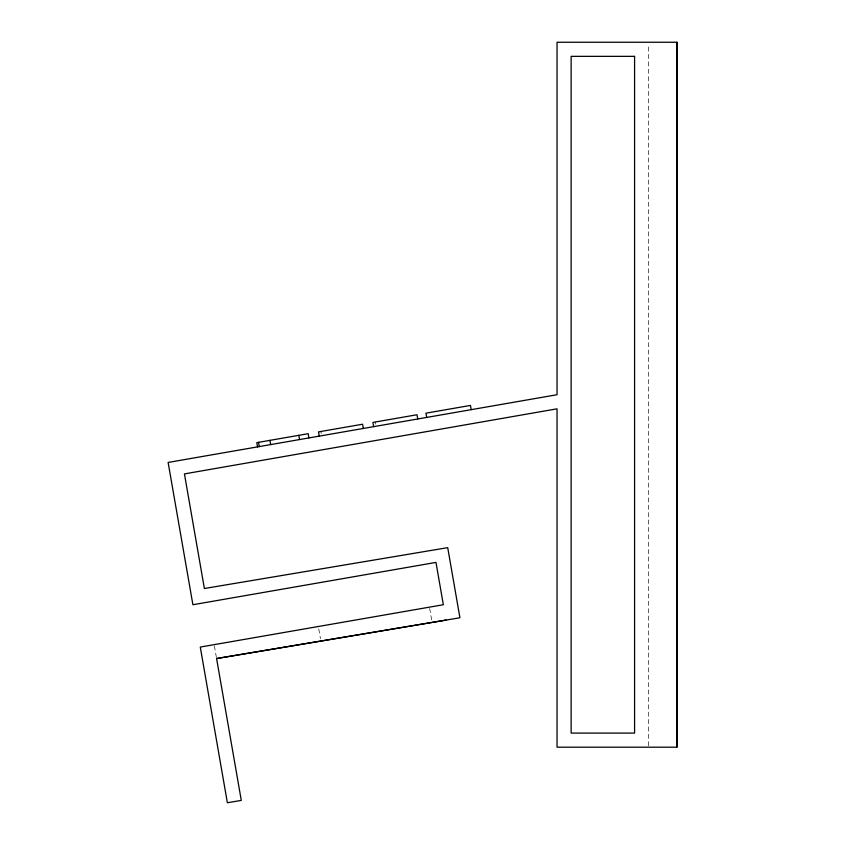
<?xml version="1.0" encoding="UTF-8"?>
<svg xmlns="http://www.w3.org/2000/svg" width="845" height="845" viewBox="0 0 845 845"><rect width="100%" height="100%" fill="white"/><g stroke="black" fill="none" stroke-linecap="round" stroke-linejoin="round"><path stroke-width="0.63" stroke-dasharray="4.22 3.17" d="M648.675 745.871L648.675 44.891M429.672 608.432L431.89 621.149M375.286 422.004L375.655 424.127M320.878 431.478L321.248 433.601M318.755 628.944L320.456 638.672M214.387 645.918L216.373 657.357"/><path stroke-width="1.27" d="M216.584 658.54L459.923 617.758L447.713 547.655L204.384 588.511L184.432 473.908L557.035 408.822L557.035 747.191L676.877 747.191L676.877 42.25L557.035 42.25L557.035 394.721L168.123 462.447L192.903 604.735L435.978 562.411L443.34 604.735L200.276 647.069L227.379 802.75L241.29 800.405L216.584 658.54L446.023 620.093M471.193 409.667L470.454 405.431L425.943 413.184L426.683 417.419M417.736 418.983L416.997 414.747L372.92 422.416L373.659 426.662M363.329 428.457L362.589 424.222L318.512 431.89L319.252 436.136M308.921 437.932L308.193 433.696L256.817 442.643L257.556 446.878M298.813 435.323L299.553 439.558M269.925 440.351L270.664 444.597M258.517 442.347L259.257 446.582M676.877 42.25L676.877 747.191M634.584 56.351L571.135 56.351L571.135 733.09L634.584 733.09L634.584 56.351"/></g></svg>
